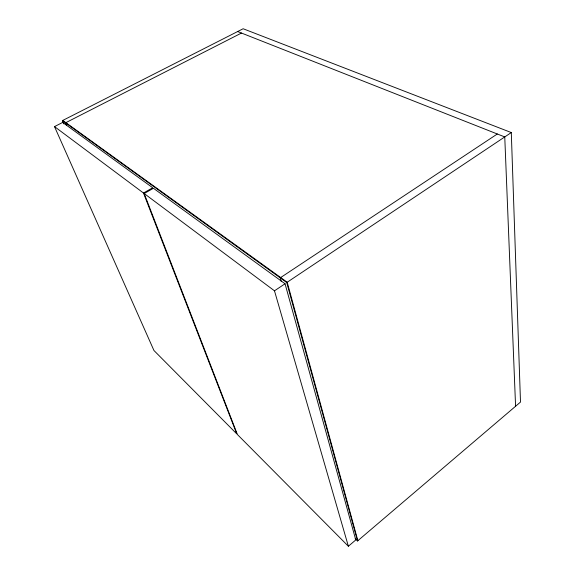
<?xml version="1.0" encoding="UTF-8"?>
<svg xmlns="http://www.w3.org/2000/svg" width="575" height="575" viewBox="0 0 575 575"><rect width="100%" height="100%" fill="white"/><g stroke="black" fill="none" stroke-linecap="round" stroke-linejoin="round"><path stroke-width="0.86" d="M348.371 546.25L355.774 539.947L285.049 283.762L153.424 188.284L144.188 193.545L237.417 434.535L348.371 546.25L274.483 290.821L144.188 193.545M355.192 538.674L357.528 540.974L520.497 402.076L511.297 132.559L243.146 28.75L62.409 120.613L63.839 123.905M62.409 120.613L286.724 282.555L511.297 132.559M274.483 290.821L285.049 283.762M497.31 133.989L280.212 277.854L281.182 281.304M143.477 193.013L152.706 187.759L62.653 122.446L54.503 126.593L153.942 350.491L236.778 433.888L143.477 193.013L54.503 126.593M241.486 33.048L65.493 122.842L66.563 125.307M237.662 31.539L504.757 136.929L515.581 406.259M63.494 122.073L62.776 120.427L287.198 282.239L357.858 540.687M286.724 282.555L357.528 540.974"/></g></svg>
